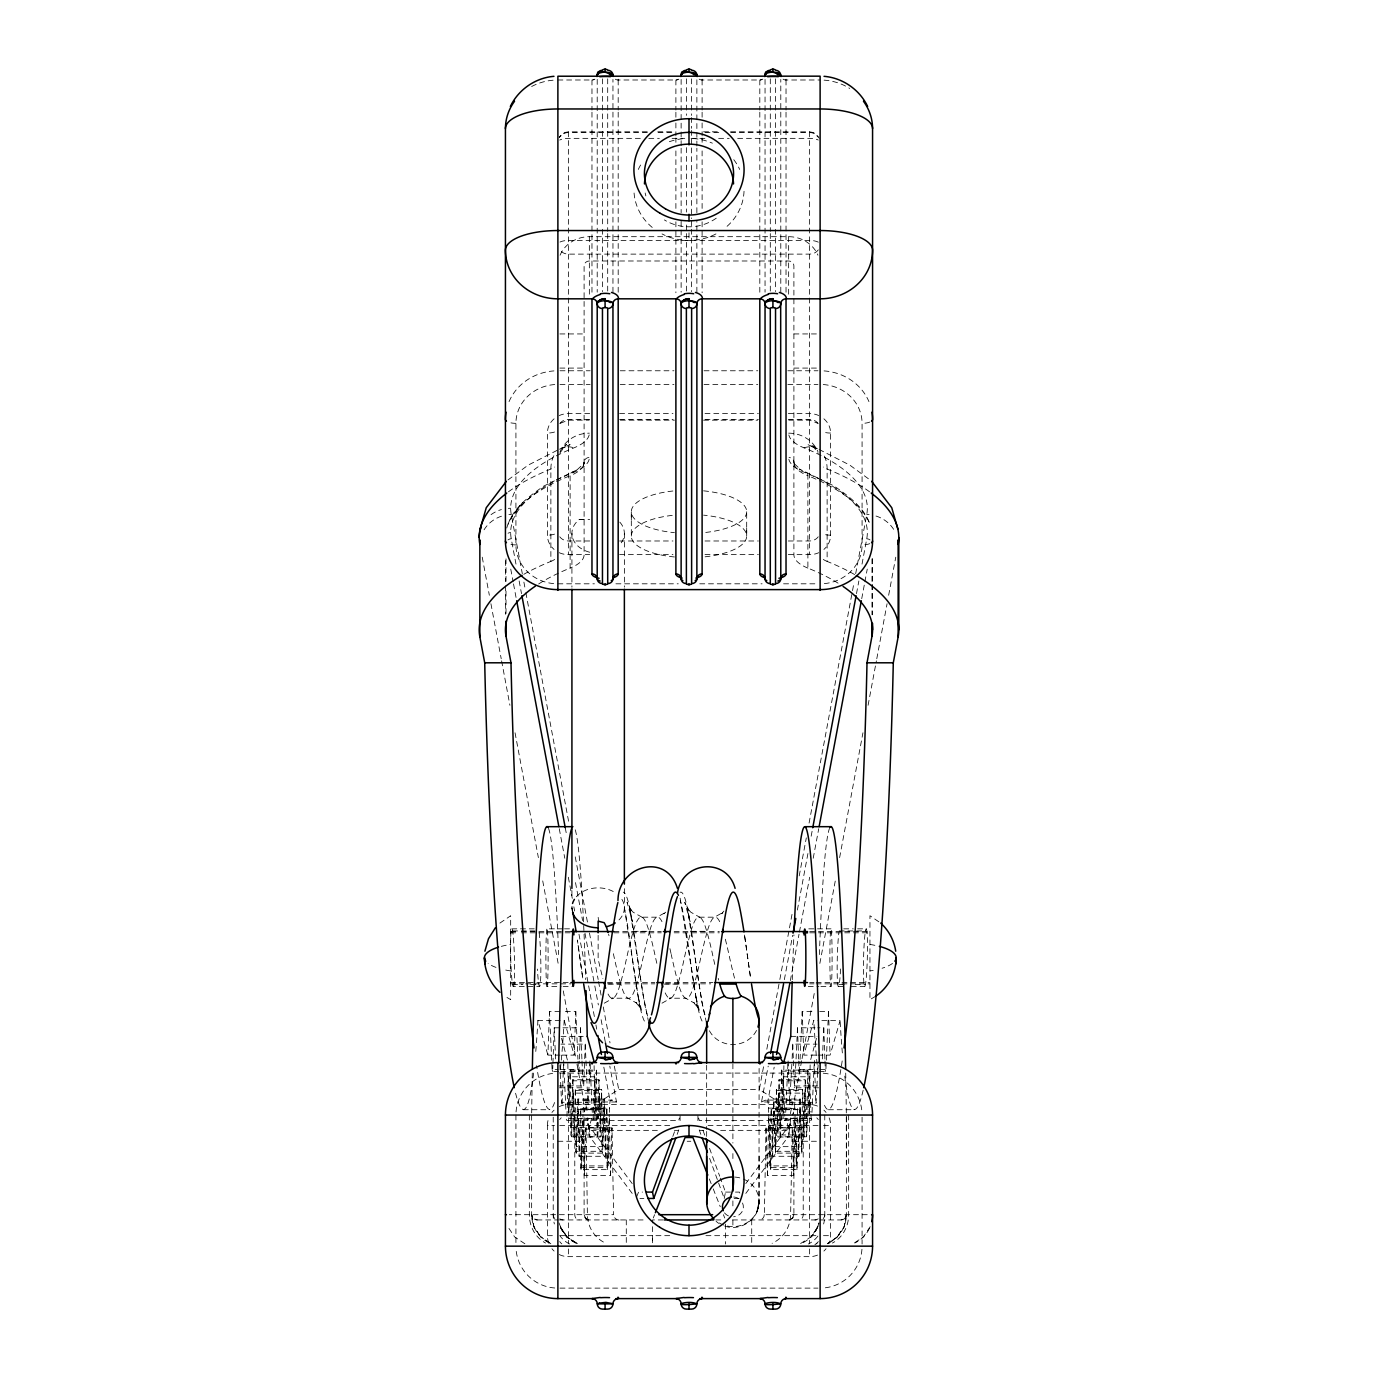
<?xml version="1.0" encoding="UTF-8"?>
<svg xmlns="http://www.w3.org/2000/svg" width="1378" height="1378" viewBox="0 0 1378 1378"><rect width="100%" height="100%" fill="white"/><g stroke="black" fill="none" stroke-linecap="round" stroke-linejoin="round"><path stroke-width="0.75" stroke-dasharray="5 3.75" d="M612.952 292.17L612.952 79.424M631.313 519.851L631.313 511.755A57.687 21.617 0 0 1 674.41 490.844M652.5 1242.767L652.5 1238.615M696.872 292.17L696.872 221.255M696.872 212.66L696.872 148.187M696.872 146.034L696.872 79.424M746.687 527.963L746.687 536.059A57.687 21.617 0 0 1 703.59 556.97M780.792 292.17L780.792 79.424M632.192 1193.4L589.353 1136.178L587.579 1117.885M724.69 1226.058C738.625 1231.122 755.402 1221.873 758.451 1207.335L758.107 1208.575L758.951 1202.529L756.367 1212.847L759.002 1204.079L759.106 1065.228M759.106 1156.28L759.002 1204.079M766.013 1127.91L767.46 1175.555L793.711 1175.555L792.264 1127.91L766.013 1127.91L764.377 1214.69L868.691 1214.69M767.46 1175.555L768.614 1118.281L794.865 1118.281L796.312 1165.909L770.061 1165.909L768.614 1118.281M770.061 1165.909L770.802 1118.04M770.836 1115.956L771.215 1108.635L797.466 1108.635L798.913 1156.28L772.662 1156.28L771.215 1108.635M772.662 1156.28L773.247 1118.815M773.282 1116.731L773.833 1099.007L800.067 1099.007L801.514 1146.651L775.263 1146.651L773.833 1099.007M775.263 1146.651L776.434 1089.378L802.668 1089.378L803.495 1116.301M804.476 1114.113L804.115 1137.005L777.881 1137.005L778.157 1118.281M778.191 1116.197L779.035 1079.732L805.269 1079.732L806.716 1127.376L780.482 1127.376L779.035 1079.732M780.482 1127.376L781.636 1070.103L807.887 1070.103L809.317 1117.73M783.152 1113.579L783.893 1065.694M792.264 1127.91L790.61 1214.69A36.569 33.95 0 0 1 790.094 1219.943A31.487 31.487 0 0 1 772.128 1243.318M793.711 1175.555L794.865 1118.281M796.312 1165.909L797.121 1113.872M798.913 1156.28L799.55 1114.647M799.584 1112.563L800.067 1099.007M801.514 1146.651L802.668 1089.378M804.511 1112.029L805.269 1079.732M806.716 1127.376L807.887 1070.103M809.386 1113.579L810.161 1063.609M568.804 1113.596L570.113 1070.103L596.364 1070.103L597.518 1127.376L571.284 1127.376L570.113 1070.103M571.284 1127.376L572.731 1079.732L598.965 1079.732L599.809 1116.197M600.687 1118.368L600.119 1137.005L573.885 1137.005L574.574 1114.234M574.643 1112.149L575.332 1089.378L601.566 1089.378L602.737 1146.651L576.486 1146.651L575.332 1089.378M576.486 1146.651L577.933 1099.007L604.167 1099.007L604.718 1116.731M606.785 1108.635L605.338 1156.28L579.087 1156.28L580.534 1108.635L606.785 1108.635L607.164 1115.956M609.386 1118.281L607.939 1165.909L581.688 1165.909L583.135 1118.281L609.386 1118.281L610.54 1175.555L584.289 1175.555L583.135 1118.281M584.289 1175.555L585.736 1127.91L611.987 1127.91L613.623 1214.69L509.309 1214.69M594.917 1117.73L596.364 1070.103M597.518 1127.376L598.965 1079.732M600.756 1116.301L601.566 1089.378M602.737 1146.651L604.167 1099.007M610.54 1175.555L611.987 1127.91M560.054 1055.117L547.91 1055.117L549.495 1011.452L561.621 1011.452M558.71 1071.447L552.63 1071.447L552.854 1065.211M552.94 1063.144L554.214 1027.799L560.278 1027.799M592.282 1112.408L589.939 1060.457L588.372 1104.122L562.086 1104.122L563.516 1064.608M566.944 1116.301L568.373 1076.786L594.676 1076.786L596.261 1112.115M562.069 1055.117L574.195 1055.117L575.78 1011.452L563.654 1011.452M598.638 1113.924L597.811 1136.781L571.525 1136.781L572.197 1118.075M572.283 1115.991L573.11 1093.116L599.396 1093.116L600.24 1111.822M560.725 1071.447L578.932 1071.447L579.294 1061.06M579.38 1058.976L580.5 1027.799L562.31 1027.799M604.115 1109.462L602.53 1153.11L576.245 1153.11L577.83 1109.462L604.115 1109.462L607.319 1169.646L581.016 1169.646L577.83 1109.462M559.382 1087.793L583.652 1087.793L584.616 1060.75M584.703 1058.683L585.219 1044.128L560.967 1044.128M581.016 1169.646L583.015 1114.492M583.101 1112.356L583.256 1108.119A26.234 1.705 88.5 0 1 583.859 1100.953L576.331 1060.75M593.315 1114.216L593.091 1120.452L592.557 1118.643L566.272 1118.643L566.806 1120.452L678.613 1120.538L679.44 1118.04M593.384 1112.132L594.676 1076.786M598.707 1111.839L599.396 1093.116M607.319 1169.646L609.3 1114.492M609.386 1112.356L609.541 1108.119A26.234 1.705 88.5 0 1 610.144 1100.953L612.521 1100.144L616.5 1101.987L609.799 1066.124M800.17 1109.462L796.984 1169.646L770.681 1169.646L773.885 1109.462L800.17 1109.462L801.755 1153.11L775.469 1153.11L773.885 1109.462M775.469 1153.11L777.674 1113.906M777.76 1111.822L778.604 1093.116L804.89 1093.116L805.579 1111.839M807.749 1118.35L806.474 1136.781L780.189 1136.781L781.653 1114.199M781.739 1112.115L783.324 1076.786L809.627 1076.786L810.901 1112.132M785.718 1112.408L788.061 1060.457L789.628 1104.122L815.914 1104.122L818.136 1064.901M789.628 1104.122L792.023 1060.75M792.126 1058.666L792.781 1044.128L817.033 1044.128M818.618 1087.793L794.348 1087.793L796.002 1061.043M796.088 1058.959L797.5 1027.799L815.69 1027.799M817.275 1071.447L799.068 1071.447L799.981 1061.336M800.067 1059.251L802.22 1011.452L814.346 1011.452M801.755 1153.11L803.77 1118.058M803.874 1115.973L804.89 1093.116M807.835 1116.266L809.627 1076.786M812.004 1112.408L814.157 1064.608M822.39 1058.959L823.786 1027.799L817.722 1027.799M819.29 1071.447L825.37 1071.447L825.887 1069.638L828.505 1011.452L816.379 1011.452M745.808 1193.4L788.647 1136.178L790.438 1117.989M784.013 1112.752L773.075 1098.335L759.312 1089.395L763.653 1066.141M766.823 1049.226L779.448 981.601M779.845 979.482L792.488 911.84M799.206 875.908L800.394 869.57M800.79 867.451L806.319 837.876M809.075 823.079L852.138 592.678M852.534 590.576L854.102 582.119M855.686 573.661L866.745 514.476A237.188 88.847 0 0 0 804.046 447.85A57.687 21.617 0 0 1 788.853 434.948M790.421 1113.7L792.608 1101.987L761.5 1101.987L768.201 1066.124M784.358 979.637L792.643 935.352M797.38 910.031L808.008 853.085M811.16 836.205L812.744 827.765M856.496 593.642L858.856 580.982M862.025 564.102L866.745 538.798A237.188 88.847 0 0 0 804.046 472.172A57.687 21.617 0 0 1 788.853 459.27M768.614 1112.356L768.459 1108.119A26.234 1.705 -88.5 0 0 767.856 1100.953L774.178 1067.175M790.335 980.654L799.016 934.232M799.412 932.114L809.661 877.235M813.209 858.253L818.739 828.695M861.732 598.672L864.488 583.893M864.884 581.774L867.244 569.114M790.49 1120.538L788.647 1136.178M801.669 1060.75L794.141 1100.953A26.234 1.705 -88.5 0 1 794.744 1108.119L794.899 1112.356M802.065 1058.631L814.708 990.92M819.858 963.411L835.275 880.904M839.615 857.633L862.955 732.786M868.088 705.278L876.391 660.854M876.787 658.736L887.07 603.719M888.655 595.262L895.769 557.177M793.9 1214.69L792.367 1218.393L788.647 1219.943A5.236 5.236 0 0 0 793.9 1214.69L793.9 1117.11M588.957 457.479A5.236 4.857 0 0 0 584.1 462.336L583.514 465.264L584.496 460.476L583.531 464.231L584.651 462.75L577.106 469.812L578.536 469.088L556.178 479.992M724.225 1198.447L725.5 1192.091L720.418 1178.173M797.466 1108.635L797.173 1109.721L770.939 1109.721M810.712 1059.596L816.465 1038.306M815.931 1055.117L803.805 1055.117L813.761 1020.633M698.56 1118.04L699.387 1120.538L811.194 1120.452L811.728 1118.643L785.443 1118.643L784.909 1120.452L784.685 1114.216M817.946 1055.117L830.09 1055.117L840.063 1020.633L817.809 1020.633M817.722 1226.73L819.049 1222.837L815.914 1230.433L811.332 1236.944L818.067 1226.73L810.901 1236.944L800.601 1243.524M591.575 1118.299L589.612 1126.377L589.353 1136.178M508.103 524.157C513.925 507.156 529.738 495.891 543.862 486.021L554.369 480.87M672.808 1136.437L674.979 1130.477M677.149 1134.37L678.613 1130.356A35.036 4.203 -72.6 0 0 678.786 1129.857M653.275 1217.997L654.584 1214.69M636.619 1196.845L638.565 1192.091L642.544 1192.091M593.987 1112.752L604.322 1098.903L618.688 1089.395L759.312 1089.395M870.173 1226.73L863.351 1236.944L853.137 1243.766M559.744 453.207L566.444 444.233L561.501 448.866L570.096 444.612L562.413 447.764M745.808 1183.564L790.49 1123.914M560.949 135.406L559.279 137.404L564.653 132.477L568.373 131.857L647.402 131.788M723.915 911.082L721.641 913.735L723.398 912.184L714.51 917.18L698.129 917.18A42.684 8.595 -84 0 0 690.912 931.321A42.684 2.98 -77.6 0 0 683.712 960.897A42.684 4.375 -78.3 0 1 676.495 988.612A42.684 9.164 -85.9 0 1 669.277 998.206A42.684 8.578 84 0 1 664.747 991.884M663.955 913.735L665.695 912.184M508 479.94L528.17 465.127L558.9 449.452M499.904 923.088L510.67 915.75L510.67 999.653L505.037 996.294M814.88 1244.765L817.051 1243.094M761.5 1101.987L765.479 1100.144L767.856 1100.953M664.334 913.132L656.806 917.18L640.443 917.18A42.684 8.578 -84 0 0 633.225 931.321A42.684 2.98 -77.6 0 0 626.008 960.897A42.684 4.375 -78.3 0 1 618.808 988.612A42.684 9.164 -85.9 0 1 611.591 998.206A42.684 8.578 84 0 1 606.578 990.765M604.287 1003.184L613.348 998.068L611.591 998.206L627.972 998.206L636.843 1003.201L635.103 1001.651L640.787 1008.283L638.944 1004.493L641.683 1010.694L638.083 996.311L638.789 1000.239A66.833 8.475 86.3 0 0 646.006 1023.044M661.974 1003.184L671.034 998.068L669.277 998.206L685.658 998.206L694.546 1003.201L692.789 1001.651L698.491 1008.283L696.631 1004.493L699.387 1010.694L695.769 996.311L696.493 1000.239A66.833 8.475 86.3 0 0 703.693 1023.044A66.833 9.043 -87.5 0 0 704.554 1023.234M560.381 423.235L568.373 420.169L589.164 420.169M875.598 996.294L869.949 999.636L869.949 915.733L880.731 923.088M732.493 1219.943L841.097 1219.943L844.817 1218.393L846.35 1214.69L846.35 1115.043M610.764 1100.247L612.176 1100.092L578.226 1100.075L577.933 1099.007M851.294 986.545L864.884 986.39M786.442 1100.161L793.401 1100.126M557.883 79.993L591.972 79.993A5.254 4.857 0 0 0 594.917 79.149M615.329 79.201A5.236 4.857 0 0 0 618.188 79.993L675.892 79.993A5.254 4.857 0 0 0 678.837 79.149M699.163 79.149A5.254 4.857 0 0 0 702.108 79.993L759.812 79.993A5.254 4.857 0 0 0 762.757 79.149M783.083 79.149A5.254 4.857 0 0 0 786.028 79.993L820.117 79.993M657.806 131.788L674.445 131.788M703.555 131.788L720.194 131.788M730.598 131.788L809.627 131.857L813.64 132.581L819.324 138.265M647.367 132.546L568.373 132.546A10.49 9.732 0 0 0 559.709 136.801M658.047 132.546L672.981 132.546M705.019 132.546L719.953 132.546M730.633 132.546L809.627 132.546A10.49 9.732 0 0 1 818.291 136.801M640.322 138.351L568.373 138.351A10.49 3.927 0 0 0 559.709 140.056M648.797 138.351L659.373 138.351M672.068 138.351L684.763 138.351M691.119 138.351L705.932 138.351M718.627 138.351L729.203 138.351M737.678 138.351L809.627 138.351A10.49 3.927 0 0 1 818.291 140.056M560.054 255.206A31.47 29.179 0 0 1 589.353 236.689L788.647 236.689A31.47 29.179 0 0 1 817.946 255.206M559.899 333.941L584.1 333.941M793.9 333.941L820.117 333.941M559.899 368.081L584.1 368.081M793.9 368.081L818.101 368.081M560.019 370.768L590.129 370.768M620.221 370.768L673.945 370.768M704.055 370.768L757.779 370.768M787.871 370.768L817.981 370.768M560.019 384.428L590.129 384.428M620.221 384.428L673.945 384.428M704.055 384.428L757.779 384.428M787.871 384.428L817.981 384.428M589.715 413.607L568.373 413.607A20.98 19.447 0 0 0 559.261 415.536M619.618 413.607L672.981 413.607M705.019 413.607L758.382 413.607M788.285 413.607L809.627 413.607A20.98 19.447 0 0 1 818.739 415.536M589.715 419.412L568.373 419.412A10.49 9.732 0 0 0 559.709 423.649M619.618 419.412L672.981 419.412M705.019 419.412L758.382 419.412M788.285 419.412L809.627 419.412A10.49 9.732 0 0 1 818.291 423.649M620.358 420.169L674.445 420.169M703.555 420.169L757.642 420.169M788.836 420.169L809.627 420.169L817.619 423.235M589.681 552.234A26.216 19.947 0 0 1 579.277 519.489L585.133 519.489M579.277 519.489L589.75 519.489M589.715 540.986L568.373 540.986A10.49 9.732 0 0 1 559.709 536.731M619.618 540.986L672.981 540.986M705.019 540.986L758.382 540.986M788.285 540.986L809.627 540.986A10.49 9.732 0 0 0 818.291 536.731M559.261 552.716A20.98 19.447 0 0 0 568.373 554.628L589.715 554.628M619.618 554.628L672.981 554.628M705.019 554.628L758.382 554.628M788.285 554.628L809.627 554.628A20.98 19.447 0 0 0 818.739 552.716M557.883 583.807L594.418 583.807M615.914 583.807L678.252 583.807M699.748 583.807L762.086 583.807M783.582 583.807L817.981 583.807M511.772 928.841L534.251 928.841M563.154 928.841L547.014 928.841A28.852 1.12 -90 0 1 548.117 957.693A28.852 1.12 -90 0 1 547.014 986.545L561.139 986.545M564.498 928.841L573.248 928.841M808.783 928.841L830.986 928.841M843.749 928.841L853.309 928.841M857.616 928.841L866.228 928.841A28.886 1.878 -88.5 0 1 866.676 972.455A28.886 1.878 -88.5 0 1 863.455 971.766A28.886 1.878 -88.5 0 1 866.228 928.806M512.547 930.942L534.802 930.942M839.168 930.942L865.453 930.942M633.225 931.304L649.606 931.304A42.684 8.578 -84 0 1 656.806 917.18A42.684 9.164 85.9 0 1 663.163 924.38M690.912 931.304L707.293 931.304A42.684 8.578 -84 0 1 714.51 917.18A42.684 9.164 85.9 0 1 720.418 923.277M510.67 931.545L519.282 931.545M521.435 931.545L570.905 931.545M613.933 931.545L661.268 931.545M674.169 931.545L719.35 931.545M809.713 931.545L869.949 931.545M510.67 932.803L519.282 932.803M521.435 932.803L570.905 932.803M613.933 932.803L661.268 932.803M674.169 932.803L719.35 932.803M809.713 932.803L869.949 932.803M510.67 982.583L570.905 982.583M607.491 982.583L654.808 982.583M665.574 982.583L712.908 982.583M809.713 982.583L814.019 982.583M816.172 982.583L839.822 982.583M841.975 982.583L848.435 982.583M850.588 982.583L869.949 982.583M510.67 983.84L523.588 983.84M525.741 983.84L570.905 983.84M607.491 983.84L654.808 983.84M665.574 983.84L710.755 983.84M809.713 983.84L814.019 983.84M816.172 983.84L839.822 983.84M841.975 983.84L848.435 983.84M850.588 983.84L869.949 983.84M608.473 984.081L620.755 984.081A42.684 8.578 84 0 0 627.972 998.206A42.684 9.164 -85.9 0 0 635.172 988.612A42.684 4.375 -78.3 0 0 642.389 960.897A42.684 2.98 -77.6 0 1 649.606 931.321M664.127 984.081L678.441 984.081A42.684 8.578 84 0 0 685.658 998.206A42.684 9.164 -85.9 0 0 692.876 988.612A42.684 4.375 -78.3 0 0 700.076 960.897A42.684 2.98 -77.6 0 1 707.293 931.321M512.547 984.443L522.658 984.443M530.754 984.443L538.832 984.443M839.168 984.443L847.246 984.443M855.342 984.443L865.453 984.443M513.271 986.579A28.886 1.86 88.5 0 0 513.822 943.827A28.886 1.86 88.5 0 0 510.566 942.724A28.886 1.86 88.5 0 0 513.271 986.579L539.608 986.545M563.154 986.545L573.248 986.545M808.249 986.545L818.876 986.545M820.892 986.545L830.986 986.545A28.852 1.12 90 0 0 831.967 944.016A28.852 1.12 90 0 0 830.038 942.518A28.852 1.12 90 0 0 830.968 986.545M838.392 986.545L846.988 986.545M560.191 1020.633L537.937 1020.633L547.91 1055.117M561.001 1036.359L583.221 1036.359M790.748 1036.359L816.999 1036.359M549.495 1011.452L552.113 1069.638L558.176 1069.638M560.209 1069.638L578.398 1069.638L578.932 1071.447M799.602 1069.638L817.791 1069.638M819.824 1069.638L825.887 1069.638M570.406 1071.171L596.657 1071.171M781.343 1071.171L807.594 1071.171M560.019 1073.083L820.117 1073.083M572.731 1079.732L573.007 1080.8L599.258 1080.8M778.742 1080.8L804.993 1080.8M558.848 1085.967L583.118 1085.967L583.652 1087.793M794.882 1085.967L819.152 1085.967M575.608 1090.446L601.859 1090.446M776.141 1090.446L802.392 1090.446M799.774 1100.075L765.823 1100.092L767.236 1100.247M616.5 1101.987L585.392 1101.987L587.579 1113.7M559.864 1064.901L561.552 1102.297L587.838 1102.297L588.372 1104.122M790.162 1102.297L816.448 1102.297M559.261 1106.62A20.98 20.98 0 0 1 568.373 1104.553L809.627 1104.553A20.98 20.98 0 0 1 818.739 1106.62M583.256 1108.119L609.541 1108.119M768.459 1108.119L794.744 1108.119M523.278 1109.721L549.564 1109.721M580.534 1108.635L580.827 1109.721L607.061 1109.721M828.436 1109.721L854.722 1109.721M583.428 1119.349L609.662 1119.349M768.338 1119.349L794.572 1119.349M548.84 1243.335A20.98 20.98 0 0 1 547.393 1235.67L547.393 1125.533L554.524 1125.533M559.709 1125.533L669.949 1125.533M708.051 1125.533L818.291 1125.533M823.476 1125.533L830.607 1125.533L830.607 1235.67A20.98 20.98 0 0 1 829.16 1243.335M585.736 1127.91L586.063 1129.099L612.297 1129.099M765.703 1129.099L791.937 1129.099M657.358 1130.356L589.353 1130.356L587.51 1120.538M674.359 1130.356L678.613 1130.356M699.214 1129.857A35.036 4.203 72.6 0 0 699.387 1130.356L703.641 1130.356M720.642 1130.356L788.647 1130.356L786.425 1118.299M570.061 1114.199L570.992 1134.972L597.294 1134.972L597.811 1136.781M780.706 1134.972L807.008 1134.972M557.883 1141.26L584.1 1141.26M687.191 1141.26L690.809 1141.26M793.9 1141.26L818.101 1141.26M574.04 1113.906L575.728 1151.302L602.014 1151.302L602.53 1153.11M775.986 1151.302L802.272 1151.302M580.448 1167.631L606.733 1167.631M771.267 1167.631L797.552 1167.631M725.5 1192.091L733.458 1192.091M735.456 1192.091L739.435 1192.091L741.381 1196.845M639.926 1198.447L643.888 1198.447M734.112 1198.447L742.036 1198.447M536.989 1219.943L558.348 1219.943M559.33 1219.943L645.507 1219.943M663.249 1219.943L652.5 1219.943L652.5 1244.041M715.785 1219.943L722.21 1219.943M547.393 1235.67L554.524 1235.67M559.709 1235.67L672.068 1235.67M705.932 1235.67L818.291 1235.67M823.476 1235.67L830.607 1235.67M559.261 1254.566A20.98 20.98 0 0 0 568.373 1256.65L809.627 1256.65A20.98 20.98 0 0 0 818.739 1254.566M560.019 1288.12L817.981 1288.12M584.599 1100.126L591.558 1100.161M534.888 1219.53L537.196 1219.943L533.183 1218.393L531.65 1214.69L531.65 1115.043M815.587 447.764L807.801 444.543L816.431 448.815L811.608 444.336L818.291 453.293M577.399 1243.524L566.634 1236.944L559.899 1226.73L566.634 1236.944L577.296 1243.766L567.099 1236.944L560.278 1226.73L567.099 1236.944M819.1 449.452L849.83 465.127L870 479.94M818.205 478.218L799.343 469.02L800.773 469.743L793.435 462.905L794.538 464.386L793.504 460.476L794.486 465.264L793.9 462.336A5.236 4.857 0 0 0 789.043 457.479M820.013 479.113L834.138 486.021C848.262 495.891 864.075 507.156 869.897 524.157M524.863 1243.766L514.649 1236.944L507.827 1226.73M716.095 1221.356L718.679 1223.354M587.51 1123.914L632.192 1183.564M558.951 1222.837L562.086 1230.433M709.308 1178.965L712.478 1186.992M713.236 1188.887L720.298 1206.784M723.416 1214.69L724.725 1217.997M703.021 1130.477L705.191 1136.437M709.549 1148.356L719.695 1176.192M699.387 1130.356L700.851 1134.37M709.618 1158.398L723.502 1196.431M564.239 1020.633L574.195 1055.117M552.113 1069.638L552.63 1071.447M561.552 1102.297L562.086 1104.122M570.992 1134.972L571.525 1136.781M575.728 1151.302L576.245 1153.11M561.535 1038.306L567.805 1061.542M706.449 1022.855L701.919 1002.306L687.312 907.826A66.833 9.043 87.5 0 0 680.095 892.341M648.693 1022.631L643.181 995.243L629.608 907.826A66.833 9.043 87.5 0 0 623.252 892.152M680.129 898.18L696.493 1000.239A66.833 2.928 82.2 0 1 689.276 952.508A66.833 4.323 82.7 0 0 682.058 907.826A66.833 9.043 87.5 0 0 680.319 900.54M584.1 1214.69L585.633 1218.393L589.353 1219.943A5.236 5.236 0 0 1 584.1 1214.69L584.1 1117.11M624.372 907.826L638.789 1000.239A66.833 2.928 82.2 0 1 631.572 952.508A66.833 4.323 82.7 0 0 624.372 907.826L624.372 888.448M589.147 434.948A57.687 21.617 0 0 1 573.954 447.85A237.188 88.847 0 0 0 511.255 514.476L522.314 573.661M523.898 582.119L525.466 590.576M525.862 592.678L568.925 823.079M575.246 856.892L587.493 922.416M589.457 932.975L598.155 979.482M598.552 981.601L601.308 996.397M603.288 1006.956L610.006 1042.888M614.347 1066.141L618.688 1089.395M589.147 459.27A57.687 21.617 0 0 1 573.954 472.172A237.188 88.847 0 0 0 511.255 538.798L515.975 564.102M519.144 580.982L521.504 593.642M565.256 827.765L566.84 836.205M575.504 882.609L582.601 920.573M584.961 933.233L594.418 983.858M594.814 985.976L598.362 1004.958M601.118 1019.72L605.459 1042.922M510.756 569.114L513.116 581.774M513.512 583.893L516.268 598.672M559.261 828.695L564.791 858.253M568.339 877.235L572.283 898.353M573.851 906.793L574.643 911.013M578.984 934.232L594.366 1016.533M595.933 1024.974L596.726 1029.194M603.822 1067.175L610.144 1100.953M482.231 557.177L489.345 595.262M490.93 603.719L501.213 658.736M501.609 660.854L509.912 705.278M515.045 732.786L538.385 857.633M542.725 880.904L558.142 963.411M563.292 990.92L575.935 1058.631M531.65 1214.69L533.906 1226.73L540.676 1236.944L533.906 1226.73L531.65 1214.69A31.47 31.453 -90 0 0 549.46 1243.042M600.326 1113.906L602.014 1151.302M596.347 1114.199L597.294 1134.972M585.219 1044.128L585.874 1058.666M585.977 1060.75L587.838 1102.297M580.5 1027.799L581.912 1058.959M581.998 1061.043L583.118 1085.967M575.78 1011.452L577.933 1059.251M578.019 1061.336L578.398 1069.638M573.11 1093.116L573.937 1111.822M568.373 1076.786L569.975 1112.115M563.654 1060.457L565.996 1112.408M554.214 1027.799L555.61 1058.959M828.505 1011.452L830.09 1055.117M823.786 1027.799L824.905 1058.976M824.991 1061.06L825.37 1071.447M814.346 1060.457L815.914 1104.122M810.97 1114.216L811.194 1120.452M802.22 1011.452L803.805 1055.117M805.648 1113.924L806.474 1136.781M797.5 1027.799L798.62 1058.976M798.706 1061.06L799.068 1071.447M792.781 1044.128L793.297 1058.683M793.384 1060.75L794.348 1087.793M794.985 1114.492L796.984 1169.646M783.324 1076.786L784.616 1112.132M778.604 1093.116L779.293 1111.839M779.362 1113.924L780.189 1136.781M768.7 1114.492L770.681 1169.646M803.546 1118.368L804.115 1137.005M781.636 1070.103L783.083 1117.73M776.434 1089.378L777.244 1116.301M777.313 1118.368L777.881 1137.005M607.198 1118.04L607.939 1165.909M604.753 1118.815L605.338 1156.28M599.843 1118.281L600.119 1137.005M594.107 1065.694L594.848 1113.579M586.063 1129.099L587.39 1214.69A36.569 33.95 0 0 0 587.906 1219.943A31.487 31.487 0 0 0 605.872 1243.318M580.827 1109.721L580.913 1115.956M580.948 1118.04L581.688 1165.909M578.226 1100.075L578.484 1116.731M578.502 1118.815L579.087 1156.28M573.007 1080.8L573.558 1116.197M573.592 1118.281L573.885 1137.005M567.839 1063.609L568.614 1113.579M846.316 1117.11L846.35 1164.858M872.567 558.624L872.567 582.584M872.567 584.72L872.567 614.812M871.981 558.831L871.981 582.481M871.981 584.616L871.981 614.709M823.252 384.548A41.96 38.911 0 0 1 862.077 423.339L862.077 544.913A41.96 38.911 0 0 1 823.252 583.704M862.077 1117.196L862.077 1244.007M848.659 1115.043L848.659 1214.69A31.47 28.662 90 0 1 832.433 1243.042M823.906 418.809A20.98 19.447 0 0 1 830.607 433.054L830.607 535.181A20.98 19.447 0 0 1 823.906 549.443M854.618 574.557A268.658 100.646 0 0 0 827.127 561.414L827.127 469.02A31.47 21.393 -68 0 0 823.114 453.982M824.767 1115.043L824.785 1214.69A31.47 25.872 -90 0 1 823.631 1223.974M809.627 131.788L809.627 554.628M809.627 1104.553L809.627 1112.752M809.627 1117.834L809.627 1243.869M809.627 1248.968L809.627 1256.65M838.065 583.152A242.425 90.81 0 0 0 807.887 568.098L807.887 475.703A52.45 19.654 0 0 1 793.9 462.336M803.219 1117.162L803.219 1214.69A5.236 4.306 -90 0 1 798.913 1219.943M788.647 236.689L788.647 295.168M786.028 79.993L786.028 110.068M786.028 112.221L786.028 292.739M775.538 78.856L775.538 227.146M775.538 229.282L775.538 291.602M770.302 78.856L770.302 231.435M770.302 233.588L770.302 291.602M765.048 79.424L765.048 292.17M759.812 79.993L759.812 110.068M759.812 112.221L759.812 292.739M751.716 1219.943L751.716 1244.145M703.59 490.844A57.687 21.617 0 0 1 746.687 511.755L746.687 536.059A57.687 21.617 0 0 0 703.59 515.148M732.889 1063.799L732.889 1143.051M732.889 1153.575L732.889 1160.19M732.889 1200.893L732.889 1207.317M732.889 1220.012L732.889 1227.436M725.5 1224.095L725.5 1244.041M706.656 1065.228L706.656 1129.374M706.656 1131.441L706.656 1137.642M702.108 79.993L702.108 110.068M702.108 112.221L702.108 120.816M702.108 122.969L702.108 135.871M702.108 138.007L702.108 142.313M702.108 150.908L702.108 211.075M702.108 221.824L702.108 292.739M697.923 1115.663L697.923 1124.121M691.618 78.856L691.618 115.39M691.618 117.543L691.618 128.292M691.618 130.428L691.618 218.551M691.618 220.687L691.618 227.146M691.618 229.282L691.618 291.602M689 232.796L689 240.461M686.382 78.856L686.382 115.39M686.382 147.635L686.382 212.091M686.382 224.993L686.382 231.435M686.382 233.588L686.382 291.602M681.128 79.424L681.128 146.034M681.128 148.187L681.128 212.66M681.128 221.255L681.128 292.17M680.077 1115.663L680.077 1124.121M675.892 79.993L675.892 110.068M675.892 112.221L675.892 120.816M675.892 122.969L675.892 135.871M675.892 138.007L675.892 142.313M675.892 150.908L675.892 211.075M675.892 221.824L675.892 292.739M674.41 556.97A57.687 21.617 0 0 1 631.313 536.059L631.313 511.755A57.687 21.617 0 0 0 674.41 532.666M626.284 1219.943L626.284 1244.145M624.372 533.355L624.372 587.149M618.188 79.993L618.188 110.068M618.188 112.221L618.188 292.739M607.698 78.856L607.698 231.435M607.698 233.588L607.698 291.602M602.462 78.856L602.462 227.146M602.462 229.282L602.462 291.602M598.138 935.335L598.138 958.95A42.718 2.98 77.6 0 0 602.892 978.587M597.208 79.424L597.208 292.17M591.972 79.993L591.972 110.068M591.972 112.221L591.972 292.739M589.353 236.689L589.353 295.168M574.781 1117.162L574.781 1214.69A5.236 4.306 -90 0 0 579.087 1219.943M571.922 533.355L571.922 587.149M571.922 890.601L571.922 897.061M538.66 583.962A242.425 90.81 0 0 1 570.113 568.098L570.113 475.703A52.45 19.654 0 0 0 584.1 462.336M568.373 131.788L568.373 554.628M568.373 1104.553L568.373 1112.752M568.373 1117.834L568.373 1243.869M568.373 1248.968L568.373 1256.65M553.233 1117.162L553.215 1214.69A31.47 25.872 90 0 0 554.369 1223.974M523.761 574.333A268.658 100.646 0 0 1 550.873 561.414L550.873 469.02A31.47 21.393 68 0 1 554.886 453.982M554.094 418.809A20.98 19.447 0 0 0 547.393 433.054L547.393 535.181A20.98 19.447 0 0 0 554.094 549.443M529.341 1115.043L529.341 1214.69A31.47 28.662 -90 0 0 545.567 1243.042M554.748 384.548A41.96 38.911 0 0 0 515.923 423.339L515.923 544.913A41.96 38.911 0 0 0 554.748 583.704M515.923 1115.043L515.923 1244.007M506.019 558.831L506.019 582.481M506.019 591.059L506.019 614.709M505.433 560.553L505.433 581.55M505.433 585.753L505.433 614.312M554.748 1287.999A41.96 41.96 0 0 1 516.044 1249.295M516.044 1111.908A41.96 41.96 0 0 1 554.748 1073.204M861.956 1249.295A41.96 41.96 0 0 1 823.252 1287.999M823.252 1073.204A41.96 41.96 0 0 1 861.956 1111.908M559.709 1119.625A10.49 10.49 0 0 1 561.225 1117.834M561.828 1243.869A10.49 10.49 0 0 1 559.709 1241.578M547.393 1125.533A20.98 20.98 0 0 1 548.84 1117.868M551.958 1112.442A20.98 20.98 0 0 1 554.094 1110.151M816.775 1117.834A10.49 10.49 0 0 1 818.291 1119.625M818.291 1241.578A10.49 10.49 0 0 1 816.172 1243.869M554.094 1251.052A20.98 20.98 0 0 1 551.958 1248.744M823.906 1110.151A20.98 20.98 0 0 1 826.042 1112.442M829.16 1117.868A20.98 20.98 0 0 1 830.607 1125.533M826.042 1248.744A20.98 20.98 0 0 1 823.906 1251.052M592.523 80.045A12.092 2.567 0.9 0 1 593.935 79.511M618.24 79.183A12.075 4.444 -12.4 0 1 617.947 80.01M676.443 80.045A12.092 2.567 0.9 0 1 677.855 79.511M702.16 79.183A12.075 4.444 -12.4 0 1 701.867 80.01M760.346 80.045A12.092 2.567 0.9 0 1 761.758 79.511M786.063 79.183A12.075 4.444 -12.4 0 1 785.787 80.01M869.776 422.081A10.49 3.927 0 0 1 862.077 423.339M824.044 370.906A52.45 48.626 0 0 1 868.95 401.635M869.776 543.655A10.49 3.927 0 0 1 862.077 544.913M515.923 423.339A10.49 3.927 0 0 1 508.224 422.081M509.05 401.635A52.45 48.626 0 0 1 553.956 370.906M515.923 544.913A10.49 3.927 0 0 1 508.224 543.655M744.034 191.266A55.068 51.055 0 0 1 725.758 227.439M715.957 233.933A55.068 51.055 0 0 1 662.043 233.933M652.242 227.439A55.068 51.055 0 0 1 633.966 191.266M638.307 169.442A55.068 51.055 0 0 1 641.993 162.811M669.329 141.71A55.068 51.055 0 0 1 684.987 138.489M693.013 138.489A55.068 51.055 0 0 1 712.374 143.174M733.785 159.693A55.068 51.055 0 0 1 739.693 169.442M716.25 218.189A44.578 41.34 0 0 1 664.403 219.946M645.869 195.934A44.578 41.34 0 0 1 645.162 192.989M818.291 242.183A10.49 3.927 0 0 0 809.627 240.461L568.373 240.461A10.49 3.927 0 0 0 559.709 242.183M818.291 249.883A10.49 9.732 0 0 1 809.627 254.12L568.373 254.12A10.49 9.732 0 0 1 559.709 249.883M830.607 535.181A10.49 3.927 0 0 1 823.476 534.13M830.607 433.054A10.49 3.927 0 0 1 823.476 432.02M554.524 534.13A10.49 3.927 0 0 1 547.393 535.181M554.524 432.02A10.49 3.927 0 0 1 547.393 433.054M531.65 86.504A52.45 48.626 0 0 1 553.956 80.131M824.044 80.131A52.45 48.626 0 0 1 849.675 88.433M734.801 1177.053A26.216 24.804 0 0 1 757.383 1210.659A26.216 24.804 0 0 1 716.853 1221.425M742.535 1203.011A10.49 9.922 0 0 1 733.647 1216.791M728.428 1215.878A10.49 9.922 0 0 1 724.363 1212.674M733.647 1197A10.49 9.922 0 0 1 738.677 1198.619M620.755 984.064A42.684 2.98 77.6 0 1 613.537 954.489A42.684 4.375 78.3 0 0 612.693 950.596M678.441 984.064A42.684 2.98 77.6 0 1 671.241 954.489M718.661 980.051A42.684 2.963 77.6 0 1 718.214 978.363M714.786 964.411A42.684 2.963 77.6 0 1 712.564 954.489A42.684 4.392 78.3 0 0 705.347 926.757A42.684 9.181 85.9 0 0 698.129 917.18L699.903 917.335L690.826 912.202L687.088 908.205L688.948 910.29L684.745 902.314L690.102 921.537L687.312 907.826A66.833 4.323 82.7 0 1 694.512 952.508A66.833 2.928 82.2 0 0 701.729 1000.239A66.85 8.475 86.3 0 0 706.036 1018.135M756.522 1030.468A26.216 24.804 0 0 1 732.889 1044.507A26.216 24.804 0 0 1 709.257 1030.468M619.824 522.141A26.216 19.947 0 0 1 620.014 544.362M621.891 899.352A26.216 19.947 0 0 1 616.724 921.899M572.214 910.789A26.216 19.947 0 0 1 571.991 906.362M576.28 896.802A26.216 19.947 0 0 1 616.345 893.461M647.643 1016.086A66.833 8.475 86.3 0 1 644.043 1000.239A66.833 2.928 82.2 0 1 636.825 952.508A66.833 4.323 82.7 0 0 629.608 907.826L632.416 921.537L627.059 902.314L631.245 910.29L629.401 908.205L633.139 912.202L642.182 917.317L640.443 917.18A42.684 9.164 85.9 0 1 647.643 926.774A42.684 4.375 78.3 0 1 654.86 954.489A42.684 2.98 77.6 0 0 657.53 966.34M598.155 917.352A43.424 0.913 89.9 0 1 598.586 924.156M608.542 934.06A42.684 4.375 78.3 0 1 609.007 935.714M669.932 948.65A42.684 4.375 78.3 0 1 671.241 954.489M725.328 939.228A42.684 4.375 78.3 0 1 728.928 954.489A42.684 2.98 77.6 0 0 734.836 979.31M510.67 970.939A46.68 14.745 0 0 1 504.262 969.75M495.977 967.39A46.68 14.745 0 0 1 488.122 963.411M501.316 946.359A46.68 14.745 0 0 1 510.67 944.447M892.513 963.411A46.68 14.745 0 0 1 882.075 968.252M873.221 970.388A46.68 14.745 0 0 1 869.949 970.939M869.949 944.447A46.68 14.745 0 0 1 876.356 945.635M546.98 986.545A28.852 1.12 90 0 1 545.895 957.521A28.852 1.12 90 0 1 546.98 928.841M841.097 1219.943A5.236 5.236 0 0 0 846.35 1214.69L844.214 1226.73L837.135 1236.944L844.214 1226.73L846.35 1214.69A31.47 31.453 -90 0 1 828.54 1243.042M824.767 1214.69A5.236 4.771 -90 0 1 823.234 1218.531M554.766 1218.531A5.236 4.771 -90 0 1 553.233 1214.69M869.449 1228.349A31.47 31.47 0 0 1 854.756 1243.042M817.877 1236.1A31.47 25.872 -90 0 1 808.369 1243.989M569.631 1243.989A31.47 25.872 90 0 1 560.123 1236.1M819.376 954.575A418.791 16.157 90 0 1 829.522 828.35M845.713 1073.066A418.791 16.157 90 0 1 846.316 1112.924M531.684 1112.924A418.791 16.157 90 0 1 532.287 1073.066M548.478 828.35A418.791 16.157 90 0 1 558.624 954.575M817.946 1226.196A31.47 31.47 0 0 1 802.306 1243.042M575.694 1243.042A31.47 31.47 0 0 1 560.054 1226.196M764.222 1214.69A5.546 5.15 0 0 1 759.054 1220.064M792.264 979.637A418.791 16.157 90 0 1 793.917 934.887M618.946 1220.064A5.546 5.15 0 0 1 613.778 1214.69M575.229 829.78A418.791 16.157 -90 0 1 585.736 979.637M818.17 1218.789A5.236 5.236 0 0 1 814.898 1219.926M563.102 1219.926A5.236 5.236 0 0 1 559.83 1218.789M631.313 536.059A57.687 21.617 0 0 1 674.41 515.148M746.687 511.755A57.687 21.617 0 0 1 703.59 532.666M539.142 932.699A28.886 1.878 88.5 0 1 540.641 979.31A28.886 1.878 88.5 0 1 537.42 969.078M840.58 968.941A28.886 1.86 -88.5 0 1 837.359 979.396A28.886 1.86 -88.5 0 1 838.875 932.82M508.051 533.234A5.236 4.857 0 0 1 510.67 532.597M507.982 539.935A5.236 4.857 -10.6 0 1 511.255 538.798M559.571 449.228A31.47 21.393 68 0 1 573.954 447.85M491.05 514.649A31.47 29.179 0 0 1 501.403 509.567M508.327 508.361A31.47 29.179 0 0 1 510.67 508.275M508.43 491.808A268.658 100.646 0 0 1 550.873 469.02A26.216 9.818 0 0 0 554.679 467.039M827.127 561.414A26.216 9.818 0 0 1 823.321 559.434M869.57 491.808A268.658 100.646 0 0 0 827.127 469.02A26.216 9.818 0 0 1 823.321 467.039M804.046 447.85A31.47 21.393 -68 0 1 818.429 449.228M584.479 1111.529A26.13 3.393 -82.1 0 1 585.374 1107.843M584.41 1111.977A26.165 3.824 -79.6 0 1 585.323 1108.911M533.613 1073.083A419.48 27.164 88.5 0 1 514.855 1090.239M537.92 1020.271A419.48 27.164 88.5 0 1 535.646 1052.947M792.643 1115.267A26.13 3.479 -72.7 0 1 793.418 1113.217M792.746 1114.699A26.165 3.118 -76.2 0 1 793.573 1112.029M863.145 1090.239A419.48 27.164 -88.5 0 1 844.387 1073.083M842.354 1052.947A419.48 27.164 -88.5 0 1 840.08 1020.271M554.524 1102.521A419.48 27.164 88.5 0 1 536.559 1065.694M564.205 1020.271A419.48 27.164 88.5 0 1 559.899 1073.083M807.887 568.098A52.45 19.654 0 0 1 793.9 554.731L793.9 265.868A5.236 4.857 0 0 0 788.647 260.993L589.353 260.993A5.236 4.857 0 0 0 584.1 265.868L584.1 554.731A52.45 19.654 0 0 1 570.113 568.098M842.182 1060.939A419.48 27.164 -88.5 0 1 823.476 1102.521M818.101 1073.083A419.48 27.164 -88.5 0 1 813.795 1020.271M554.679 559.434A26.216 9.818 0 0 1 550.873 561.414M788.647 433.157A31.47 29.179 0 0 1 817.946 451.674M560.054 451.674A31.47 29.179 0 0 1 589.353 433.157M484.074 529.789A31.47 29.11 -10.6 0 1 502.005 516.027M508.913 514.614A31.47 29.11 -10.6 0 1 511.255 514.476M866.745 514.476A31.47 29.11 10.6 0 1 869.087 514.614M875.995 516.027A31.47 29.11 10.6 0 1 895.028 531.736M506.742 528.032A242.425 90.81 0 0 1 570.113 475.703A5.236 3.566 68 0 1 573.954 472.172M869.225 522.434A242.425 90.81 0 0 0 807.887 475.703A5.236 3.566 -68 0 0 804.046 472.172M866.745 538.798A5.236 4.857 10.6 0 1 870.018 539.935M517.766 508.844L510.945 518.197L522.555 502.47L517.766 508.844M837.445 1236.944L827.334 1243.766L837.445 1236.944M550.838 1243.766L540.865 1236.944L550.838 1243.766M572.766 912.15L571.922 907.826A66.833 4.323 82.7 0 1 572.783 912.15M745.222 939.985L744.292 933.836A66.833 4.323 82.7 0 1 746.962 952.508A66.833 2.928 82.2 0 0 750.579 977.915L745.222 939.985M582.739 977.915L577.382 939.985A66.833 4.323 82.7 0 1 579.122 952.508A66.833 2.928 82.2 0 0 582.739 977.915"/><path stroke-width="1.5" d="M706.656 1063.161L706.656 1021.77M759.106 1063.161L759.106 1019.703A66.85 8.475 86.3 0 1 754.179 1000.256A66.833 2.928 82.2 0 1 751.51 984.013M779.879 302.316A7.476 2.601 22.8 0 1 780.671 303.66L780.792 578.76A5.236 4.857 0 0 1 775.538 583.617A2.618 0.982 0 0 1 772.92 584.599A2.618 0.982 0 0 1 770.302 583.617A5.236 4.857 0 0 1 765.048 578.76A5.236 4.857 0 0 0 759.812 573.885L759.812 298.819L702.108 298.819A5.254 4.857 0 0 0 696.872 303.694A5.236 4.857 0 0 1 691.618 308.551L691.618 583.617A2.618 0.982 0 0 1 689 584.599A2.618 0.982 0 0 1 686.382 583.617A5.236 4.857 0 0 1 681.128 578.76A5.236 4.857 0 0 0 675.892 573.885L675.892 298.819L618.188 298.819A5.254 4.857 0 0 0 612.952 303.694A5.236 4.857 0 0 1 607.698 308.551L607.698 583.617A2.618 0.982 0 0 1 605.08 584.599A2.618 0.982 0 0 1 602.462 583.617A5.236 4.857 0 0 1 597.208 578.76A5.236 4.857 0 0 0 591.972 573.885L591.972 298.819L557.883 298.819A52.45 48.626 0 0 1 505.433 250.193A52.45 19.654 0 0 1 557.883 230.539L820.117 230.539A52.45 19.654 0 0 1 872.567 250.193A52.45 48.626 0 0 1 820.117 298.819L786.028 298.819A5.254 4.857 0 0 0 780.792 303.694A5.236 4.857 0 0 1 775.538 308.551L775.538 583.617M735.714 982.548A42.684 2.98 77.6 0 0 736.145 984.064A42.718 8.595 84 0 0 741.071 996.139C738.608 999.412 726.602 999.102 724.707 996.363A42.718 8.595 84 0 1 719.764 984.099M895.717 964.169L896.165 957.693C896.165 972.937 888.242 987.785 875.598 996.294M770.56 1053.464L783.582 983.858M793.039 933.233L795.795 918.471M812.744 827.765L856.1 595.744M776.537 1054.514L789.938 982.772M819.135 826.593L861.336 600.774M844.008 1047.9A419.48 27.164 -88.5 0 0 867.003 662.801L871.981 636.188L871.981 623.304M863.73 1087.673A419.48 27.164 -88.5 0 0 893.288 662.801L898.146 636.877L898.146 544.482A31.47 29.11 10.6 0 0 897.784 540.124M484.901 951.216L488.484 938.745L495.374 927.756M708.103 1021.253L709.859 1013.157M617.981 900.557C618.016 865.539 666.521 851.897 677.408 888.345M783.944 1061.542L790.748 1036.359M480.13 529.1L486.245 507.741L506.346 481.318M650.416 1021.253C647.436 1040.7 626.146 1056.116 607.44 1046.109M677.545 892.755C682.11 861.198 726.688 856.823 735.094 888.345M647.832 1198.447L653.775 1198.447L652.5 1192.091L672.085 1138.417M653.775 1198.447L675.685 1138.366M655.36 1212.709L685.073 1137.522L692.927 1137.522L707.792 1175.107M706.259 1027.041C697.836 1058.562 653.258 1054.187 648.693 1022.631M510.36 106.468C518.352 89.656 535.405 77.805 553.956 76.324M591.972 1062.593A5.236 5.236 0 0 0 597.208 1057.339A5.236 5.236 0 0 1 602.462 1052.103L607.681 1052.103A5.236 5.236 0 0 1 612.952 1057.339L612.934 1057.339A5.236 5.236 0 0 0 618.188 1062.593L609.972 1063.764M696.631 1057.443L694.564 1058.08M610.643 1058.08L612.71 1057.443L597.242 1057.339L605.08 1058.855L605.08 1052.12M778.484 1058.08L780.758 1057.339A5.236 5.236 0 0 0 786.028 1062.593M599.516 1303.106L597.26 1303.846A5.236 5.236 0 0 0 591.972 1298.61M599.551 1303.106L605.872 1302.365L612.211 1303.588M785.908 1062.61L777.812 1063.764M592.04 1298.593L600.257 1297.439M768.097 1297.439L759.915 1298.593A5.236 5.236 0 0 1 765.048 1303.864A5.236 5.236 0 0 0 770.302 1309.1L775.504 1309.1A5.236 5.236 0 0 0 780.792 1303.864A5.254 5.254 0 0 1 786.028 1298.61M693.823 1063.764L702.039 1062.61A5.236 5.236 0 0 1 696.872 1057.339A5.236 5.236 0 0 0 691.618 1052.103L686.399 1052.103A5.236 5.236 0 0 0 681.128 1057.339A5.236 5.236 0 0 1 675.892 1062.593M684.177 1297.439L675.961 1298.593A5.236 5.236 0 0 1 681.128 1303.864A5.236 5.236 0 0 0 686.382 1309.1L691.601 1309.1A5.236 5.236 0 0 0 696.872 1303.864A5.254 5.254 0 0 1 702.108 1298.61M480.216 540.124A31.47 29.11 -10.6 0 0 479.854 544.482L479.854 636.877L484.711 662.801L510.997 662.801A419.48 27.164 88.5 0 0 533.992 1047.9M867.003 662.801L893.288 662.801M546.653 826.679L572.904 826.679M805.096 826.679L831.347 826.679M570.905 931.545L613.933 931.545M663.421 931.545L669.88 931.545M721.504 931.545L807.56 931.545M803.253 932.803L807.56 932.803M570.905 982.583L605.338 982.583M656.961 982.583L663.421 982.583M715.044 982.583L807.56 982.583M736.145 984.081L719.764 984.081A42.684 2.963 77.6 0 1 719.54 983.272M681.542 1057.494L689 1058.855L689 1052.12M681.214 1057.339L696.665 1057.339M759.812 1062.593A5.236 5.236 0 0 0 765.048 1057.339L772.92 1058.855L772.92 1052.12M593.263 1298.61L557.883 1298.61A52.45 52.45 0 0 1 505.433 1246.16L505.433 1115.043A52.45 52.45 0 0 1 557.883 1062.593L596.571 1062.593M615.466 1062.593L678.613 1062.593M699.387 1062.593L762.534 1062.593M781.429 1062.593L820.117 1062.593A52.45 52.45 0 0 1 872.567 1115.043L872.567 1246.16A52.45 52.45 0 0 1 820.117 1298.61L784.737 1298.61M505.433 1115.043L872.567 1115.043M646.54 1192.091L652.5 1192.091M505.433 1214.69L506.432 1214.69M658.873 1214.69L712.667 1214.69M871.568 1214.69L872.567 1214.69A31.47 31.47 0 0 1 871.774 1221.7M664.351 1219.943L713.649 1219.943M505.433 1246.16L872.567 1246.16M615.914 1298.61L678.252 1298.61M699.748 1298.61L762.086 1298.61M612.934 1303.864L597.294 1303.864A5.236 5.236 0 0 0 602.462 1309.1L607.681 1309.1A5.236 5.236 0 0 0 612.952 1303.864A5.254 5.254 0 0 1 618.188 1298.61M696.837 1303.864C667.073 1306.981 687.209 1299.712 696.131 1303.588M780.758 1303.864C750.855 1307.05 771.129 1299.712 780.051 1303.588M824.044 76.324C842.595 77.805 859.648 89.656 867.64 106.468M765.393 1057.477L780.758 1057.339A5.236 5.236 0 0 0 775.538 1052.103L770.319 1052.103A5.236 5.236 0 0 0 765.048 1057.339M880.731 923.088C888.758 930.408 894.133 940.468 895.717 951.216M499.904 992.298C490.224 983.547 484.488 970.749 484.453 957.693L484.901 964.169M598.793 1038.736L602.53 1042.75M871.654 481.318L891.755 507.741L897.87 529.1M597.053 1035.963L590.99 1022.631M705.915 1138.417L707.362 1142.396M702.315 1138.366L707.431 1152.387M587.252 1036.359L594.056 1061.542M521.9 595.744L565.256 827.765M605.459 1042.922L607.44 1053.464M516.664 600.774L558.865 826.593M597.914 1035.533L601.463 1054.514M506.019 621.151L506.019 636.188L510.997 662.801M724.707 996.191L724.69 996.139A26.216 24.804 0 0 0 710.514 1006.767M608.077 932.458A42.684 4.375 78.3 0 0 606.337 926.774L604.201 922.709L598.138 921.124L598.138 932.803M706.656 1139.727L706.776 1204.079M706.656 1156.28L706.776 1199.497M898.8 537.454L898.8 629.849M863.455 101.231A52.45 48.626 0 0 1 872.567 128.619L872.567 540.986A10.49 3.927 0 0 1 871.533 542.691M872.567 623.407L872.567 629.849M820.117 590.37L820.117 76.169L557.883 76.221L557.883 590.37M820.117 1062.593L820.117 1298.61M786.028 298.819L786.028 573.885A5.236 4.857 0 0 0 780.792 578.76A7.872 2.945 0 0 1 777.829 581.051M772.92 68.917L772.92 72.173A7.872 2.945 0 0 1 780.792 75.135A5.254 4.857 0 0 0 781.016 76.565M772.92 299.353L772.92 307.57A2.618 0.982 0 0 1 775.538 308.551M772.92 583.617L772.92 584.978M772.92 1303.864L772.92 1309.083M759.812 298.819A5.236 4.857 0 0 1 765.048 303.694A5.236 4.857 0 0 0 770.302 308.551L770.302 583.617M732.889 998.223L732.889 1062.076M732.889 1170.611L732.889 1191.195M702.108 298.819L702.108 573.885A5.236 4.857 0 0 0 696.872 578.76A5.236 4.857 0 0 1 691.618 583.617M689 68.917L689 72.173A7.872 2.945 0 0 1 696.872 75.135A5.254 4.857 0 0 0 697.096 76.565M689 118.697L689 144.914M689 214.262L689 220.824M689 299.353L689 307.57A2.618 0.982 0 0 1 691.618 308.551M689 583.617L689 584.978M689 1125.533L689 1135.989M689 1225.214L689 1235.67M689 1303.864L689 1309.083M675.892 298.819A5.236 4.857 0 0 1 681.128 303.694A5.236 4.857 0 0 0 686.382 308.551L686.382 583.617M624.372 589.302L624.372 884.142M618.188 298.819L618.188 573.885A5.236 4.857 0 0 0 612.952 578.76A5.236 4.857 0 0 1 607.698 583.617M605.08 68.917L605.08 72.173A7.872 2.945 0 0 1 612.952 75.135A5.236 4.857 0 0 0 613.141 76.462M605.08 299.353L605.08 307.57A2.618 0.982 0 0 1 607.698 308.551M605.08 583.617L605.08 584.978M605.08 1303.864L605.08 1309.083M591.972 298.819A5.236 4.857 0 0 1 597.208 303.694A5.236 4.857 0 0 0 602.462 308.551L602.462 583.617M571.922 589.302L571.922 888.448M557.883 1062.593L557.883 1298.61M514.545 101.231A52.45 48.626 0 0 0 505.433 128.619L505.433 540.986A10.49 3.927 0 0 0 506.467 542.691M605.131 1059.579A7.751 2.79 0 0 0 611.487 1058.287A7.734 2.877 -0.1 0 1 605.131 1059.682M689.052 1059.579A7.751 2.79 0 0 0 695.408 1058.287A7.734 2.877 -0.1 0 1 689.052 1059.682M779.328 1058.287A7.751 2.79 0 0 1 772.972 1059.579M779.397 1058.304A7.734 2.877 -0.1 0 1 772.972 1059.682M609.438 1063.506A13.969 2.67 -0.4 0 1 600.619 1063.558M592.178 1063.988A12.092 2.033 0.9 0 1 592.557 1062.645M693.358 1063.506A13.969 2.67 -0.4 0 1 684.539 1063.558M676.098 1063.988A12.092 2.033 0.9 0 1 676.46 1062.645M777.278 1063.506A13.969 2.67 -0.4 0 1 768.442 1063.558M760.019 1063.988A12.092 2.033 0.9 0 1 760.38 1062.645M768.562 1297.697A13.969 2.67 -0.4 0 1 777.381 1297.645M785.822 1297.198A12.092 2.033 0.9 0 1 785.443 1298.558M684.642 1297.697A13.969 2.67 -0.4 0 1 693.461 1297.645M701.902 1297.198A12.092 2.033 0.9 0 1 701.54 1298.558M600.722 1297.697A13.969 2.67 -0.4 0 1 609.558 1297.645M617.981 1297.198A12.092 2.033 0.9 0 1 617.62 1298.558M786.028 573.885A13.108 4.909 0 0 1 778.914 578.26M765.29 577.882A13.108 4.909 0 0 1 759.812 573.885M779.328 292.446A12.092 6.356 1.1 0 1 786.287 298.837M766.771 580.586A7.872 2.945 0 0 1 765.048 578.76L765.048 303.694A7.872 2.945 0 0 1 772.92 300.731A7.872 2.945 0 0 1 780.792 303.694M764.997 303.694A7.768 3.514 -11.3 0 1 766.323 300.731M760.38 298.785A12.075 4.427 -12.4 0 1 768.183 294.444M767.029 300.697A7.751 5.288 0 0 1 772.903 298.75M766.978 300.68A7.734 5.357 -0.1 0 1 772.903 298.664M770.302 308.551A2.618 0.982 0 0 1 772.92 307.57M686.382 308.551A2.618 0.982 0 0 1 689 307.57M695.959 302.316A7.476 2.601 22.8 0 1 696.751 303.66M695.149 580.586A7.872 2.945 0 0 0 696.872 578.76L696.872 303.694A7.872 2.945 0 0 0 689 300.731A7.872 2.945 0 0 0 681.128 303.694L681.128 578.76A7.872 2.945 0 0 0 682.851 580.586M702.108 573.885A13.108 4.909 0 0 1 695.838 578.088M682.162 578.088A13.108 4.909 0 0 1 675.892 573.885M695.408 292.446A12.092 6.356 1.1 0 1 702.367 298.837M681.094 303.694A7.768 3.514 -11.3 0 1 682.403 300.731M676.46 298.785A12.075 4.427 -12.4 0 1 684.263 294.444M683.109 300.697A7.751 5.288 0 0 1 688.983 298.75M683.057 300.68A7.734 5.357 -0.1 0 1 688.983 298.664M611.229 580.586A7.872 2.945 0 0 0 612.952 578.76L612.952 303.694A7.872 2.945 0 0 0 605.08 300.731A7.872 2.945 0 0 0 597.208 303.694L597.208 578.76A7.872 2.945 0 0 0 600.171 581.051M602.462 308.551A2.618 0.982 0 0 1 605.08 307.57M612.056 302.316A7.476 2.601 22.8 0 1 612.831 303.66M618.188 573.885A13.108 4.909 0 0 1 612.71 577.882M599.086 578.26A13.108 4.909 0 0 1 591.972 573.885M611.487 292.446A12.092 6.356 1.1 0 1 618.446 298.837M597.174 303.694A7.768 3.514 -11.3 0 1 598.483 300.731M592.54 298.785A12.075 4.427 -12.4 0 1 600.343 294.444M599.189 300.697A7.751 5.288 0 0 1 605.063 298.75M599.137 300.68A7.734 5.357 -0.1 0 1 605.063 298.664M605.063 300.318A7.837 3.014 17.3 0 1 610.351 302.626M772.903 300.318A7.837 3.014 17.3 0 1 778.174 302.626M688.983 300.318A7.837 3.014 17.3 0 1 694.271 302.626M596.984 76.565A5.254 4.857 0 0 0 597.208 75.118A7.476 2.618 22.9 0 1 597.69 74.136M605.08 72.173A7.872 2.945 0 0 0 597.208 75.118A5.236 4.857 0 0 1 602.462 70.261A2.618 0.982 0 0 1 605.08 69.279A2.618 0.982 0 0 1 607.698 70.261A5.236 4.857 0 0 1 612.952 75.118M609.472 74.481A7.768 2.205 -10.5 0 1 612.797 75.17M696.872 75.118A5.236 4.857 0 0 0 691.618 70.261A2.618 0.982 0 0 0 689 69.279A2.618 0.982 0 0 0 686.382 70.261A5.236 4.857 0 0 0 681.128 75.118A5.254 4.857 0 0 1 680.904 76.565M681.128 75.118A7.872 2.945 0 0 1 689 72.173M681.249 75.153A7.476 2.618 22.9 0 1 681.593 74.136M693.392 74.481A7.768 2.205 -10.5 0 1 696.717 75.17M777.313 74.481A7.768 2.205 -10.5 0 1 780.637 75.17A5.236 4.857 0 0 0 775.538 70.261A2.618 0.982 0 0 0 772.92 69.279A2.618 0.982 0 0 0 770.302 70.261A5.236 4.857 0 0 0 765.048 75.118A5.254 4.857 0 0 1 764.824 76.565M765.048 75.118A7.872 2.945 0 0 1 772.92 72.173M765.152 75.153A7.476 2.618 22.9 0 1 765.513 74.136M871.533 421.117A10.49 3.927 0 0 0 872.567 419.412A52.45 48.626 0 0 0 871.981 412.16M872.567 540.986A52.45 48.626 0 0 1 820.117 589.612L557.883 589.612A52.45 48.626 0 0 1 505.433 540.986M506.467 421.117A10.49 3.927 0 0 1 505.433 419.412A52.45 48.626 0 0 1 506.019 412.16M644.456 183.963A44.578 41.34 0 0 1 689 144.139A44.578 41.34 0 0 1 733.544 183.963M505.433 128.619A52.45 19.654 0 0 1 557.883 108.965L820.117 108.965A52.45 19.654 0 0 1 872.567 128.619M768.235 293.807A13.969 7.613 -0.5 0 1 777.64 293.755M684.315 293.807A13.969 7.613 -0.5 0 1 693.72 293.755M600.412 293.807A13.969 7.613 -0.5 0 1 609.799 293.755M611.332 76.135A12.075 4.444 -12.4 0 1 611.97 76.135M599.826 76.737A13.969 2.653 -0.4 0 1 610.471 76.668M598.155 74.154A7.786 2.567 16.1 0 1 600.481 71.587A7.786 2.567 16.1 0 1 609.662 73.93M682.076 74.154A7.786 2.567 16.1 0 1 684.401 71.587A7.786 2.567 16.1 0 1 693.582 73.93M767.667 76.737A13.969 2.653 -0.4 0 1 778.312 76.668M765.996 74.154A7.786 2.567 16.1 0 1 768.321 71.587A7.786 2.567 16.1 0 1 777.502 73.93M714.011 1219.013A26.216 24.804 0 0 1 708.757 1192.091A26.216 24.804 0 0 1 732.889 1176.984M605.683 988.267A42.684 8.578 84 0 1 604.374 984.064A42.718 2.98 77.6 0 1 604.012 982.772M741.071 996.139A26.216 24.804 0 0 1 757.952 1027.023M707.827 1027.023A26.216 24.804 0 0 1 706.742 1021.563M662.921 986.924A42.684 8.578 84 0 1 662.077 984.064A42.684 2.98 77.6 0 1 661.647 982.548M615.225 922.95A26.216 19.947 0 0 1 606.337 926.774M598.138 927.773A26.216 19.947 0 0 1 572.576 912.253M572.542 903.486A26.216 19.947 0 0 1 574.402 899.352M572.783 912.15A66.833 4.323 82.7 0 1 576.142 931.838M583.669 984.013A66.833 2.928 82.2 0 0 586.339 1000.239A66.833 8.475 86.3 0 0 593.556 1023.044A66.833 9.043 -87.5 0 0 600.774 1007.559A66.833 4.323 -82.7 0 0 607.974 962.877A66.833 2.928 -82.2 0 1 615.191 915.147A66.833 8.475 -86.3 0 1 617.861 902.538M649.503 1020.822A66.833 8.475 86.3 0 0 651.243 1023.044A66.833 9.043 -87.5 0 0 658.46 1007.559A66.833 4.323 -82.7 0 0 665.677 962.877A66.833 2.928 -82.2 0 1 672.877 915.147A66.833 8.475 -86.3 0 1 677.425 896.63M651.467 1014.845A66.833 9.043 -87.5 0 0 653.206 1007.559A66.833 4.323 -82.7 0 0 660.424 962.877A66.833 2.928 -82.2 0 1 667.641 915.147A66.833 8.475 -86.3 0 1 674.841 892.341A66.833 9.043 87.5 0 1 678.458 895.338M650.537 1017.739A66.833 9.043 -87.5 0 1 649.606 1020.047M709.153 1014.845A66.833 9.043 -87.5 0 0 710.91 1007.559A66.833 4.323 -82.7 0 0 718.127 962.877A66.833 2.928 -82.2 0 1 725.328 915.147A66.833 8.475 -86.3 0 1 732.545 892.341A66.833 9.043 87.5 0 1 739.762 907.826A66.833 4.323 82.7 0 1 743.982 931.838M664.885 929.461A42.684 4.375 78.3 0 1 665.781 932.458M722.572 929.461A42.684 4.375 78.3 0 1 723.467 932.458M723.226 1210.78A10.49 9.922 0 0 1 731.356 1197.086M485.779 961.189A46.68 14.745 0 0 1 498.543 947.134M879.319 946.359A46.68 14.745 0 0 1 894.839 961.189M804.063 935.007A28.852 1.12 -90 0 1 805.562 938.056A28.852 1.12 -90 0 1 805.562 977.174A28.852 1.12 -90 0 1 804.063 980.499M573.937 980.378A28.852 1.12 -90 0 1 572.438 977.329A28.852 1.12 -90 0 1 572.438 938.211A28.852 1.12 -90 0 1 573.937 934.887M830.038 827.351A418.791 16.157 90 0 1 845.644 1068.966M532.356 1068.966A418.791 16.157 90 0 1 547.962 827.351M790.748 1036.445A418.791 16.157 90 0 1 792.195 981.808M794.09 930.684A418.791 16.157 90 0 1 819.273 1062.438M586.063 990.593A418.791 16.157 -90 0 1 587.252 1036.445M558.727 1062.438A418.791 16.157 -90 0 1 571.594 828.833M843.06 586.425A242.425 90.81 0 0 1 871.981 636.188M479.199 537.454A31.47 29.179 0 0 1 481.387 526.792M479.854 544.482A268.658 100.646 0 0 1 506.777 493.048M856.358 575.556A268.658 100.646 0 0 1 898.146 636.877M871.223 493.048A268.658 100.646 0 0 1 898.146 544.482M514.27 1087.673A419.48 27.164 88.5 0 1 484.711 662.801M479.854 636.877A268.658 100.646 0 0 1 522.055 575.315M506.019 636.188A242.425 90.81 0 0 1 535.387 586.115M665.316 1218.376A44.578 44.578 0 0 0 733.544 1182.221A44.578 44.578 0 0 0 668.141 1141.208A44.578 44.578 0 0 0 665.316 1218.376M659.735 1227.264A55.068 55.068 0 0 0 744.034 1182.617A55.068 55.068 0 0 0 663.231 1131.941A55.068 55.068 0 0 0 659.735 1227.264M665.316 208.715A44.578 41.34 0 0 0 733.544 175.195A44.578 41.34 0 0 0 668.141 137.163A44.578 41.34 0 0 0 665.316 208.715M659.735 213.022A55.068 51.055 0 0 0 744.034 171.63A55.068 51.055 0 0 0 663.231 124.64A55.068 51.055 0 0 0 659.735 213.022"/></g></svg>
